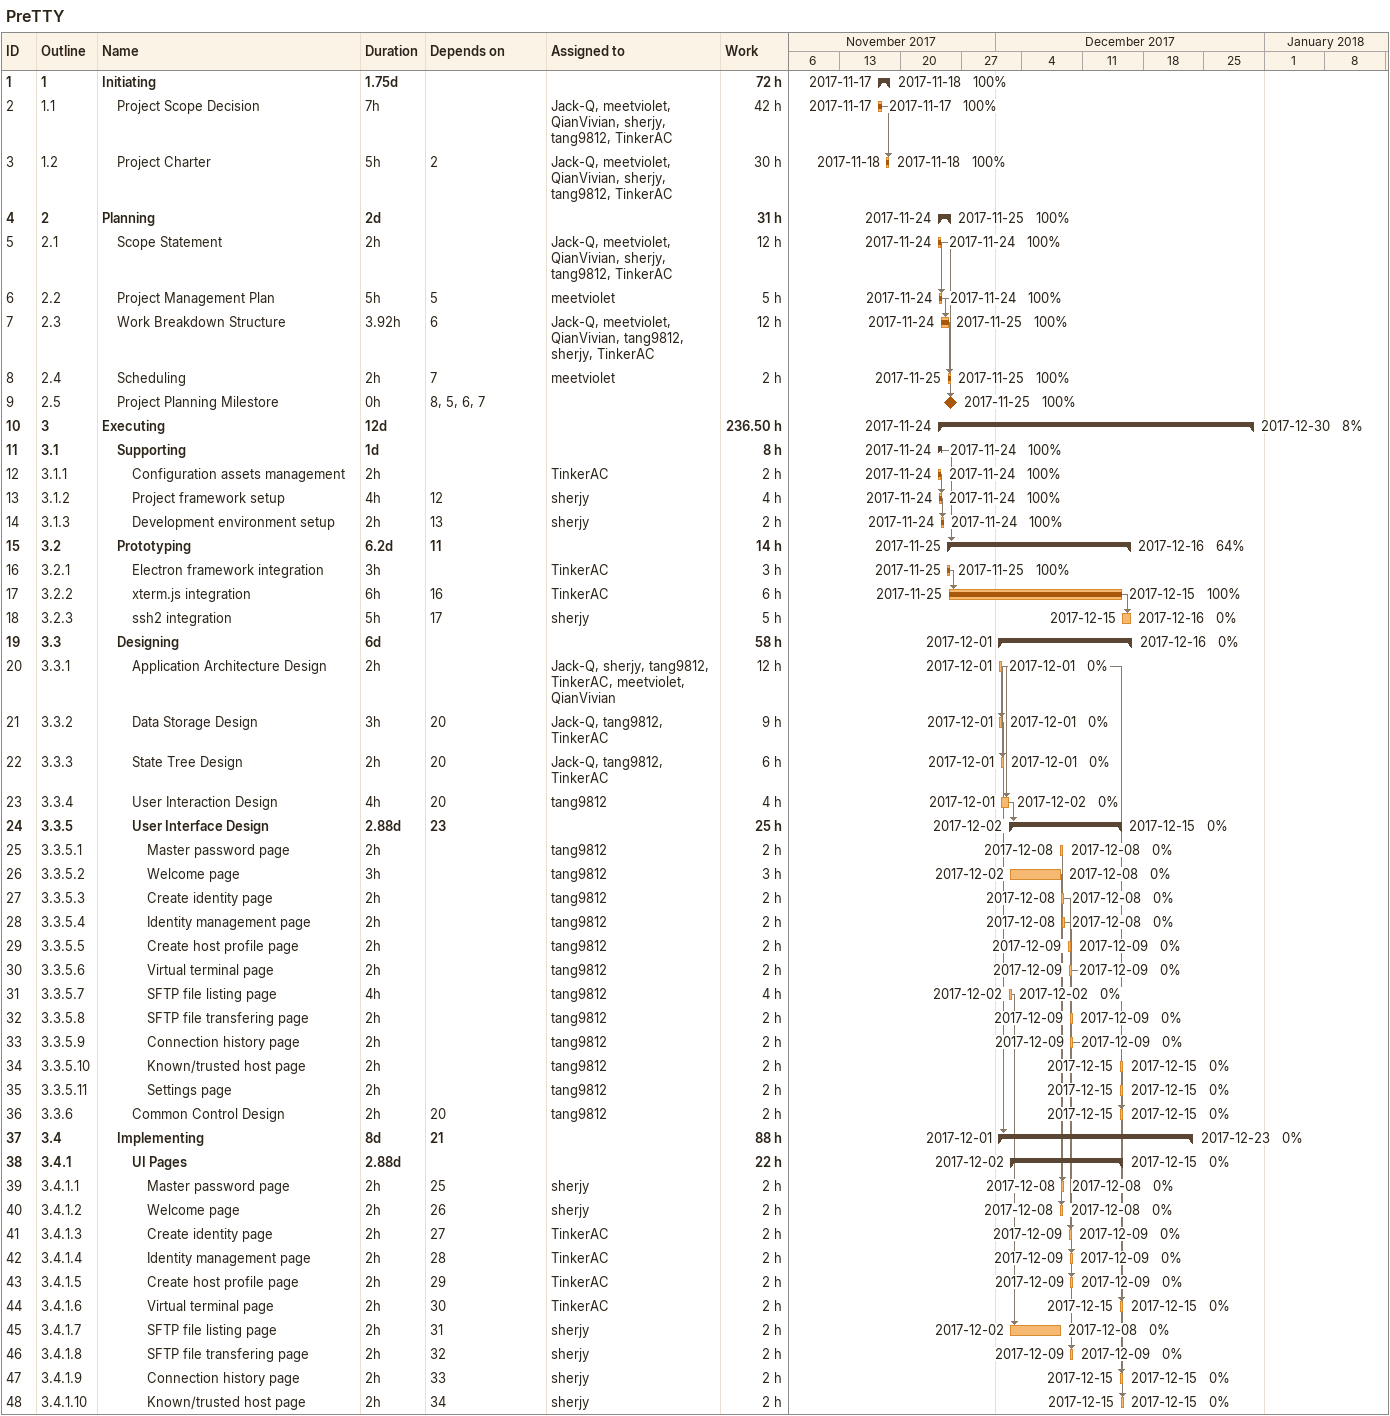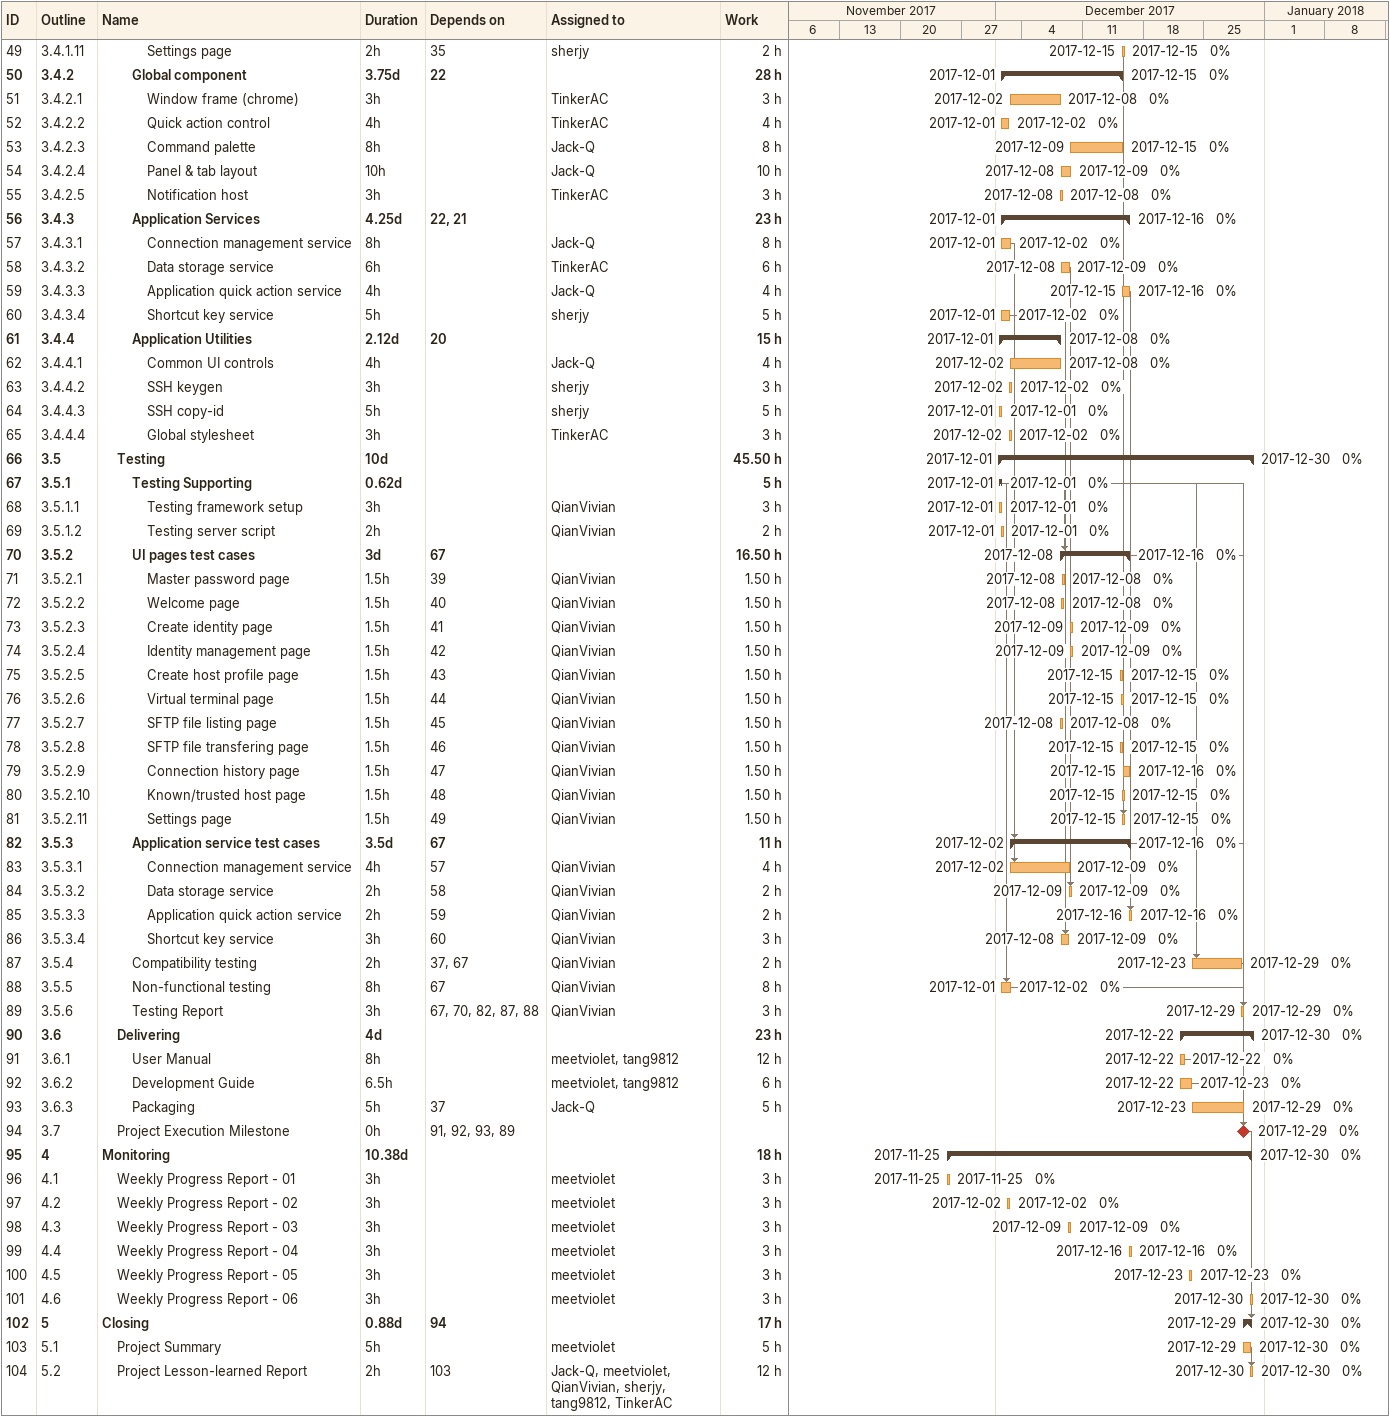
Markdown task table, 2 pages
PreTTY

| ID | WBS | Task | Duration | Start | Finish | Predecessors | Resources | % complete | Work (h) |
|---|---|---|---|---|---|---|---|---|---|
| 1 | 1 | **Initiating** | 1.75d | 2017-11-17 | 2017-11-18 |  |  | 100 | 72 |
| 2 | 1.1 | Project Scope Decision | 7h | 2017-11-17 | 2017-11-17 |  | Jack-Q, meetviolet, QianVivian, sherjy, tang9812, TinkerAC | 100 | 42 |
| 3 | 1.2 | Project Charter | 5h | 2017-11-18 | 2017-11-18 | 2 | Jack-Q, meetviolet, QianVivian, sherjy, tang9812, TinkerAC | 100 | 30 |
| 4 | 2 | **Planning** | 2d | 2017-11-24 | 2017-11-25 |  |  | 100 | 31 |
| 5 | 2.1 | Scope Statement | 2h | 2017-11-24 | 2017-11-24 |  | Jack-Q, meetviolet, QianVivian, sherjy, tang9812, TinkerAC | 100 | 12 |
| 6 | 2.2 | Project Management Plan | 5h | 2017-11-24 | 2017-11-24 | 5 | meetviolet | 100 | 5 |
| 7 | 2.3 | Work Breakdown Structure | 3.92h | 2017-11-24 | 2017-11-25 | 6 | Jack-Q, meetviolet, QianVivian, tang9812, sherjy, TinkerAC | 100 | 12 |
| 8 | 2.4 | Scheduling | 2h | 2017-11-25 | 2017-11-25 | 7 | meetviolet | 100 | 2 |
| 9 | 2.5 | Project Planning Milestore | 0h | 2017-11-25 | 2017-11-25 | 8, 5, 6, 7 |  | 100 |  |
| 10 | 3 | **Executing** | 12d | 2017-11-24 | 2017-12-30 |  |  | 8 | 236.50 |
| 11 | 3.1 | **Supporting** | 1d | 2017-11-24 | 2017-11-24 |  |  | 100 | 8 |
| 12 | 3.1.1 | Configuration assets management | 2h | 2017-11-24 | 2017-11-24 |  | TinkerAC | 100 | 2 |
| 13 | 3.1.2 | Project framework setup | 4h | 2017-11-24 | 2017-11-24 | 12 | sherjy | 100 | 4 |
| 14 | 3.1.3 | Development environment setup | 2h | 2017-11-24 | 2017-11-24 | 13 | sherjy | 100 | 2 |
| 15 | 3.2 | **Prototyping** | 6.2d | 2017-11-25 | 2017-12-16 | 11 |  | 64 | 14 |
| 16 | 3.2.1 | Electron framework integration | 3h | 2017-11-25 | 2017-11-25 |  | TinkerAC | 100 | 3 |
| 17 | 3.2.2 | xterm.js integration | 6h | 2017-11-25 | 2017-12-15 | 16 | TinkerAC | 100 | 6 |
| 18 | 3.2.3 | ssh2 integration | 5h | 2017-12-15 | 2017-12-16 | 17 | sherjy | 0 | 5 |
| 19 | 3.3 | **Designing** | 6d | 2017-12-01 | 2017-12-16 |  |  | 0 | 58 |
| 20 | 3.3.1 | Application Architecture Design | 2h | 2017-12-01 | 2017-12-01 |  | Jack-Q, sherjy, tang9812, TinkerAC, meetviolet, QianVivian | 0 | 12 |
| 21 | 3.3.2 | Data Storage Design | 3h | 2017-12-01 | 2017-12-01 | 20 | Jack-Q, tang9812, TinkerAC | 0 | 9 |
| 22 | 3.3.3 | State Tree Design | 2h | 2017-12-01 | 2017-12-01 | 20 | Jack-Q, tang9812, TinkerAC | 0 | 6 |
| 23 | 3.3.4 | User Interaction Design | 4h | 2017-12-01 | 2017-12-02 | 20 | tang9812 | 0 | 4 |
| 24 | 3.3.5 | **User Interface Design** | 2.88d | 2017-12-02 | 2017-12-15 | 23 |  | 0 | 25 |
| 25 | 3.3.5.1 | Master password page | 2h | 2017-12-08 | 2017-12-08 |  | tang9812 | 0 | 2 |
| 26 | 3.3.5.2 | Welcome page | 3h | 2017-12-02 | 2017-12-08 |  | tang9812 | 0 | 3 |
| 27 | 3.3.5.3 | Create identity page | 2h | 2017-12-08 | 2017-12-08 |  | tang9812 | 0 | 2 |
| 28 | 3.3.5.4 | Identity management page | 2h | 2017-12-08 | 2017-12-08 |  | tang9812 | 0 | 2 |
| 29 | 3.3.5.5 | Create host profile page | 2h | 2017-12-09 | 2017-12-09 |  | tang9812 | 0 | 2 |
| 30 | 3.3.5.6 | Virtual terminal page | 2h | 2017-12-09 | 2017-12-09 |  | tang9812 | 0 | 2 |
| 31 | 3.3.5.7 | SFTP file listing page | 4h | 2017-12-02 | 2017-12-02 |  | tang9812 | 0 | 4 |
| 32 | 3.3.5.8 | SFTP file transfering page | 2h | 2017-12-09 | 2017-12-09 |  | tang9812 | 0 | 2 |
| 33 | 3.3.5.9 | Connection history page | 2h | 2017-12-09 | 2017-12-09 |  | tang9812 | 0 | 2 |
| 34 | 3.3.5.10 | Known/trusted host page | 2h | 2017-12-15 | 2017-12-15 |  | tang9812 | 0 | 2 |
| 35 | 3.3.5.11 | Settings page | 2h | 2017-12-15 | 2017-12-15 |  | tang9812 | 0 | 2 |
| 36 | 3.3.6 | Common Control Design | 2h | 2017-12-15 | 2017-12-15 | 20 | tang9812 | 0 | 2 |
| 37 | 3.4 | **Implementing** | 8d | 2017-12-01 | 2017-12-23 | 21 |  | 0 | 88 |
| 38 | 3.4.1 | **UI Pages** | 2.88d | 2017-12-02 | 2017-12-15 |  |  | 0 | 22 |
| 39 | 3.4.1.1 | Master password page | 2h | 2017-12-08 | 2017-12-08 | 25 | sherjy | 0 | 2 |
| 40 | 3.4.1.2 | Welcome page | 2h | 2017-12-08 | 2017-12-08 | 26 | sherjy | 0 | 2 |
| 41 | 3.4.1.3 | Create identity page | 2h | 2017-12-09 | 2017-12-09 | 27 | TinkerAC | 0 | 2 |
| 42 | 3.4.1.4 | Identity management page | 2h | 2017-12-09 | 2017-12-09 | 28 | TinkerAC | 0 | 2 |
| 43 | 3.4.1.5 | Create host profile page | 2h | 2017-12-09 | 2017-12-09 | 29 | TinkerAC | 0 | 2 |
| 44 | 3.4.1.6 | Virtual terminal page | 2h | 2017-12-15 | 2017-12-15 | 30 | TinkerAC | 0 | 2 |
| 45 | 3.4.1.7 | SFTP file listing page | 2h | 2017-12-02 | 2017-12-08 | 31 | sherjy | 0 | 2 |
| 46 | 3.4.1.8 | SFTP file transfering page | 2h | 2017-12-09 | 2017-12-09 | 32 | sherjy | 0 | 2 |
| 47 | 3.4.1.9 | Connection history page | 2h | 2017-12-15 | 2017-12-15 | 33 | sherjy | 0 | 2 |
| 48 | 3.4.1.10 | Known/trusted host page | 2h | 2017-12-15 | 2017-12-15 | 34 | sherjy | 0 | 2 |
| 49 | 3.4.1.11 | Settings page | 2h | 2017-12-15 | 2017-12-15 | 35 | sherjy | 0 | 2 |
| 50 | 3.4.2 | **Global component** | 3.75d | 2017-12-01 | 2017-12-15 | 22 |  | 0 | 28 |
| 51 | 3.4.2.1 | Window frame (chrome) | 3h | 2017-12-02 | 2017-12-08 |  | TinkerAC | 0 | 3 |
| 52 | 3.4.2.2 | Quick action control | 4h | 2017-12-01 | 2017-12-02 |  | TinkerAC | 0 | 4 |
| 53 | 3.4.2.3 | Command palette | 8h | 2017-12-09 | 2017-12-15 |  | Jack-Q | 0 | 8 |
| 54 | 3.4.2.4 | Panel & tab layout | 10h | 2017-12-08 | 2017-12-09 |  | Jack-Q | 0 | 10 |
| 55 | 3.4.2.5 | Notification host | 3h | 2017-12-08 | 2017-12-08 |  | TinkerAC | 0 | 3 |
| 56 | 3.4.3 | **Application Services** | 4.25d | 2017-12-01 | 2017-12-16 | 22, 21 |  | 0 | 23 |
| 57 | 3.4.3.1 | Connection management service | 8h | 2017-12-01 | 2017-12-02 |  | Jack-Q | 0 | 8 |
| 58 | 3.4.3.2 | Data storage service | 6h | 2017-12-08 | 2017-12-09 |  | TinkerAC | 0 | 6 |
| 59 | 3.4.3.3 | Application quick action service | 4h | 2017-12-15 | 2017-12-16 |  | Jack-Q | 0 | 4 |
| 60 | 3.4.3.4 | Shortcut key service | 5h | 2017-12-01 | 2017-12-02 |  | sherjy | 0 | 5 |
| 61 | 3.4.4 | **Application Utilities** | 2.12d | 2017-12-01 | 2017-12-08 | 20 |  | 0 | 15 |
| 62 | 3.4.4.1 | Common UI controls | 4h | 2017-12-02 | 2017-12-08 |  | Jack-Q | 0 | 4 |
| 63 | 3.4.4.2 | SSH keygen | 3h | 2017-12-02 | 2017-12-02 |  | sherjy | 0 | 3 |
| 64 | 3.4.4.3 | SSH copy-id | 5h | 2017-12-01 | 2017-12-01 |  | sherjy | 0 | 5 |
| 65 | 3.4.4.4 | Global stylesheet | 3h | 2017-12-02 | 2017-12-02 |  | TinkerAC | 0 | 3 |
| 66 | 3.5 | **Testing** | 10d | 2017-12-01 | 2017-12-30 |  |  | 0 | 45.50 |
| 67 | 3.5.1 | **Testing Supporting** | 0.62d | 2017-12-01 | 2017-12-01 |  |  | 0 | 5 |
| 68 | 3.5.1.1 | Testing framework setup | 3h | 2017-12-01 | 2017-12-01 |  | QianVivian | 0 | 3 |
| 69 | 3.5.1.2 | Testing server script | 2h | 2017-12-01 | 2017-12-01 |  | QianVivian | 0 | 2 |
| 70 | 3.5.2 | **UI pages test cases** | 3d | 2017-12-08 | 2017-12-16 | 67 |  | 0 | 16.50 |
| 71 | 3.5.2.1 | Master password page | 1.5h | 2017-12-08 | 2017-12-08 | 39 | QianVivian | 0 | 1.50 |
| 72 | 3.5.2.2 | Welcome page | 1.5h | 2017-12-08 | 2017-12-08 | 40 | QianVivian | 0 | 1.50 |
| 73 | 3.5.2.3 | Create identity page | 1.5h | 2017-12-09 | 2017-12-09 | 41 | QianVivian | 0 | 1.50 |
| 74 | 3.5.2.4 | Identity management page | 1.5h | 2017-12-09 | 2017-12-09 | 42 | QianVivian | 0 | 1.50 |
| 75 | 3.5.2.5 | Create host profile page | 1.5h | 2017-12-15 | 2017-12-15 | 43 | QianVivian | 0 | 1.50 |
| 76 | 3.5.2.6 | Virtual terminal page | 1.5h | 2017-12-15 | 2017-12-15 | 44 | QianVivian | 0 | 1.50 |
| 77 | 3.5.2.7 | SFTP file listing page | 1.5h | 2017-12-08 | 2017-12-08 | 45 | QianVivian | 0 | 1.50 |
| 78 | 3.5.2.8 | SFTP file transfering page | 1.5h | 2017-12-15 | 2017-12-15 | 46 | QianVivian | 0 | 1.50 |
| 79 | 3.5.2.9 | Connection history page | 1.5h | 2017-12-15 | 2017-12-16 | 47 | QianVivian | 0 | 1.50 |
| 80 | 3.5.2.10 | Known/trusted host page | 1.5h | 2017-12-15 | 2017-12-15 | 48 | QianVivian | 0 | 1.50 |
| 81 | 3.5.2.11 | Settings page | 1.5h | 2017-12-15 | 2017-12-15 | 49 | QianVivian | 0 | 1.50 |
| 82 | 3.5.3 | **Application service test cases** | 3.5d | 2017-12-02 | 2017-12-16 | 67 |  | 0 | 11 |
| 83 | 3.5.3.1 | Connection management service | 4h | 2017-12-02 | 2017-12-09 | 57 | QianVivian | 0 | 4 |
| 84 | 3.5.3.2 | Data storage service | 2h | 2017-12-09 | 2017-12-09 | 58 | QianVivian | 0 | 2 |
| 85 | 3.5.3.3 | Application quick action service | 2h | 2017-12-16 | 2017-12-16 | 59 | QianVivian | 0 | 2 |
| 86 | 3.5.3.4 | Shortcut key service | 3h | 2017-12-08 | 2017-12-09 | 60 | QianVivian | 0 | 3 |
| 87 | 3.5.4 | Compatibility testing | 2h | 2017-12-23 | 2017-12-29 | 37, 67 | QianVivian | 0 | 2 |
| 88 | 3.5.5 | Non-functional testing | 8h | 2017-12-01 | 2017-12-02 | 67 | QianVivian | 0 | 8 |
| 89 | 3.5.6 | Testing Report | 3h | 2017-12-29 | 2017-12-29 | 67, 70, 82, 87, 88 | QianVivian | 0 | 3 |
| 90 | 3.6 | **Delivering** | 4d | 2017-12-22 | 2017-12-30 |  |  | 0 | 23 |
| 91 | 3.6.1 | User Manual | 8h | 2017-12-22 | 2017-12-22 |  | meetviolet, tang9812 | 0 | 12 |
| 92 | 3.6.2 | Development Guide | 6.5h | 2017-12-22 | 2017-12-23 |  | meetviolet, tang9812 | 0 | 6 |
| 93 | 3.6.3 | Packaging | 5h | 2017-12-23 | 2017-12-29 | 37 | Jack-Q | 0 | 5 |
| 94 | 3.7 | Project Execution Milestone | 0h | 2017-12-29 | 2017-12-29 | 91, 92, 93, 89 |  | 0 |  |
| 95 | 4 | **Monitoring** | 10.38d | 2017-11-25 | 2017-12-30 |  |  | 0 | 18 |
| 96 | 4.1 | Weekly Progress Report - 01 | 3h | 2017-11-25 | 2017-11-25 |  | meetviolet | 0 | 3 |
| 97 | 4.2 | Weekly Progress Report - 02 | 3h | 2017-12-02 | 2017-12-02 |  | meetviolet | 0 | 3 |
| 98 | 4.3 | Weekly Progress Report - 03 | 3h | 2017-12-09 | 2017-12-09 |  | meetviolet | 0 | 3 |
| 99 | 4.4 | Weekly Progress Report - 04 | 3h | 2017-12-16 | 2017-12-16 |  | meetviolet | 0 | 3 |
| 100 | 4.5 | Weekly Progress Report - 05 | 3h | 2017-12-23 | 2017-12-23 |  | meetviolet | 0 | 3 |
| 101 | 4.6 | Weekly Progress Report - 06 | 3h | 2017-12-30 | 2017-12-30 |  | meetviolet | 0 | 3 |
| 102 | 5 | **Closing** | 0.88d | 2017-12-29 | 2017-12-30 | 94 |  | 0 | 17 |
| 103 | 5.1 | Project Summary | 5h | 2017-12-29 | 2017-12-30 |  | meetviolet | 0 | 5 |
| 104 | 5.2 | Project Lesson-learned Report | 2h | 2017-12-30 | 2017-12-30 | 103 | Jack-Q, meetviolet, QianVivian, sherjy, tang9812, TinkerAC | 0 | 12 |
